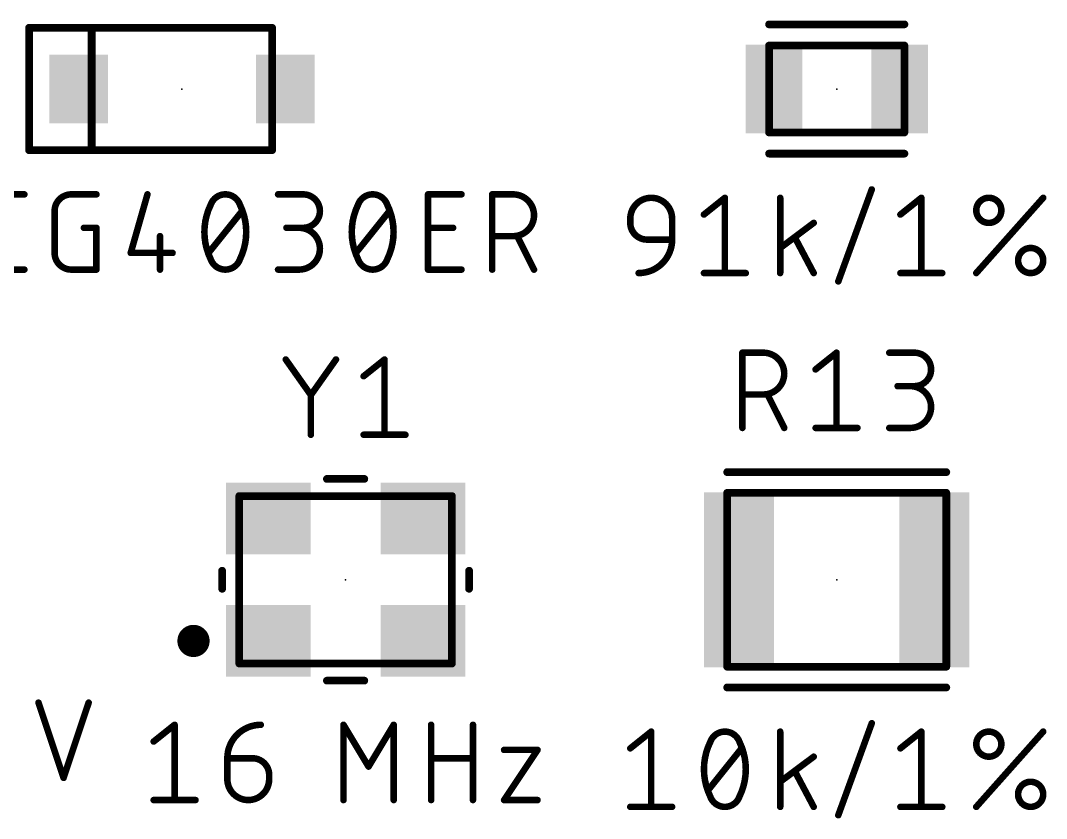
# Model space of a CAD drawing. Extents: x -104 to 160, y 0 to 118.
# Drawn here: x -44.41 to -28.5, y 91.54 to 103.93 of the extents above; entities that cross this region are included whole.
import ezdxf

# ---------------------------------------------------------------- set-up
doc = ezdxf.new("R2010")
doc.units = 0
for name, color, linetype in [('1', 12, 'CONTINUOUS'), ('21', 253, 'CONTINUOUS'), ('23', 53, 'CONTINUOUS'), ('25', 253, 'CONTINUOUS'), ('27', 253, 'CONTINUOUS'), ('51', 253, 'CONTINUOUS')]:
    doc.layers.add(name, color=color, linetype=linetype)

# ---------------------------------------------------------------- blocks, each defined once
blk = doc.blocks.new('RECT')
blk.add_solid([(-0.5, -0.5), (0.5, -0.5), (-0.5, 0.5), (0.5, 0.5)])

msp = doc.modelspace()

# ---------------------------------------------------------------- linework, layer by layer
at = {"layer": '21', "const_width": 0.12}
for points in [[(-40.51, 103.82), (-44.2817, 103.82)], [(-44.2817, 103.82), (-44.2817, 101.92)], [(-30.7, 103.8736), (-32.8, 103.8736)], [(-44.2817, 101.92), (-40.51, 101.92)], [(-30.7, 101.8664), (-32.8, 101.8664)], [(-30.05, 96.9217), (-33.45, 96.9217)], [(-39.6601, 96.8159), (-39.0799, 96.8159)], [(-41.2859, 95.3901), (-41.2859, 95.1099)], [(-37.4541, 95.3901), (-37.4541, 95.1099)], [(-39.6601, 93.6841), (-39.0799, 93.6841)], [(-30.05, 93.5783), (-33.45, 93.5783)]]:
    msp.add_lwpolyline(points, dxfattribs=at)
at = {"layer": '21'}
for points, const_width in [([(-44.2817, 103.85, 1), (-44.2817, 103.79)], 0.06), ([(-44.2517, 103.82, 1), (-44.3117, 103.82)], 0.06), ([(-40.51, 103.79, 1), (-40.51, 103.85)], 0.06), ([(-32.8, 103.9036, 1), (-32.8, 103.8436)], 0.06), ([(-30.7, 103.8436, 1), (-30.7, 103.9036)], 0.06), ([(-44.2817, 101.95, 1), (-44.2817, 101.89)], 0.06), ([(-44.3117, 101.92, 1), (-44.2517, 101.92)], 0.06), ([(-40.51, 101.89, 1), (-40.51, 101.95)], 0.06), ([(-32.8, 101.8964, 1), (-32.8, 101.8364)], 0.06), ([(-30.7, 101.8364, 1), (-30.7, 101.8964)], 0.06), ([(-33.45, 96.9517, 1), (-33.45, 96.8917)], 0.06), ([(-30.05, 96.8917, 1), (-30.05, 96.9517)], 0.06), ([(-39.6601, 96.8459, 1), (-39.6601, 96.7859)], 0.06), ([(-39.0799, 96.7859, 1), (-39.0799, 96.8459)], 0.06), ([(-41.2559, 95.3901, 1), (-41.3159, 95.3901)], 0.06), ([(-37.4241, 95.3901, 1), (-37.4841, 95.3901)], 0.06), ([(-41.3159, 95.1099, 1), (-41.2559, 95.1099)], 0.06), ([(-37.4841, 95.1099, 1), (-37.4241, 95.1099)], 0.06), ([(-41.7299, 94.175, 1), (-41.7299, 94.425, 1), (-41.7299, 94.175)], 0.25), ([(-39.6601, 93.7141, 1), (-39.6601, 93.6541)], 0.06), ([(-39.0799, 93.6541, 1), (-39.0799, 93.7141)], 0.06), ([(-33.45, 93.6083, 1), (-33.45, 93.5483)], 0.06), ([(-30.05, 93.5483, 1), (-30.05, 93.6083)], 0.06)]:
    msp.add_lwpolyline(points, format="xyb", dxfattribs=dict(at, const_width=const_width))
at = {"layer": '23'}
for p in [(-41.91, 102.87), (-31.75, 102.87), (-39.37, 95.25), (-31.75, 95.25)]:
    msp.add_point(p, dxfattribs=at)
at = {"layer": '25', "const_width": 0.1016}
for points in [[(-40.2985, 98.6701), (-39.909, 98.1184)], [(-39.909, 98.1184), (-39.5196, 98.6701)], [(-39.0906, 98.4105), (-38.766, 98.6701)], [(-38.766, 98.6701), (-38.766, 97.5017)], [(-33.2139, 97.6075), (-33.2139, 98.7759)], [(-33.2139, 98.7759), (-32.8893, 98.7759)], [(-32.0782, 98.5163), (-31.7537, 98.7759)], [(-31.7537, 98.7759), (-31.7537, 97.6075)], [(-30.9352, 98.7759), (-30.5458, 98.7759)], [(-30.5458, 98.2566), (-30.8054, 98.2566)], [(-39.909, 97.5017), (-39.909, 98.1184)], [(-32.8893, 98.1268), (-33.2139, 98.1268)], [(-32.5648, 97.6075), (-32.8244, 98.1268)], [(-32.0782, 97.6075), (-31.4291, 97.6075)], [(-30.9352, 97.6075), (-30.6107, 97.6075)], [(-39.0906, 97.5017), (-38.4415, 97.5017)]]:
    msp.add_lwpolyline(points, dxfattribs=at)
at = {"layer": '25'}
for points, const_width in [([(-40.2778, 98.6847, 1), (-40.3193, 98.6555)], 0.0508), ([(-39.4988, 98.6555, 1), (-39.5403, 98.6847)], 0.0508), ([(-38.7406, 98.6701, 1), (-38.7914, 98.6701)], 0.0508), ([(-38.7502, 98.6503, 1), (-38.7819, 98.6899)], 0.0508), ([(-33.1885, 98.7759, 1), (-33.2393, 98.7759)], 0.0508), ([(-33.2139, 98.8013, 1), (-33.2139, 98.7505)], 0.0508), ([(-32.8893, 98.1268, 1), (-32.8893, 98.7759)], 0.1016), ([(-32.8893, 98.8013, 1), (-32.8893, 98.7505)], 0.0508), ([(-32.8893, 98.7505, 1), (-32.8893, 98.8013)], 0.0508), ([(-31.7283, 98.7759, 1), (-31.7791, 98.7759)], 0.0508), ([(-31.7378, 98.7561, 1), (-31.7695, 98.7957)], 0.0508), ([(-30.9352, 98.8013, 1), (-30.9352, 98.7505)], 0.0508), ([(-30.5458, 98.2566, 1), (-30.5458, 98.7759)], 0.1016), ([(-30.5458, 98.8013, 1), (-30.5458, 98.7505)], 0.0508), ([(-30.5458, 98.7505, 1), (-30.5458, 98.8013)], 0.0508), ([(-32.0941, 98.5361, 1), (-32.0624, 98.4964)], 0.0508), ([(-39.1065, 98.4303, 1), (-39.0747, 98.3906)], 0.0508), ([(-30.8054, 98.282, 1), (-30.8054, 98.2312)], 0.0508), ([(-30.6107, 97.6075, 1), (-30.6107, 98.2566)], 0.1016), ([(-30.6107, 98.282, 1), (-30.6107, 98.2312)], 0.0508), ([(-30.5458, 98.282, 1), (-30.5458, 98.2312)], 0.0508), ([(-30.5458, 98.2312, 1), (-30.5458, 98.282)], 0.0508), ([(-39.9298, 98.133, 1), (-39.8883, 98.1037)], 0.0508), ([(-39.8836, 98.1184, 1), (-39.9344, 98.1184)], 0.0508), ([(-39.9298, 98.1037, 1), (-39.8883, 98.133)], 0.0508), ([(-33.2139, 98.1522, 1), (-33.2139, 98.1014)], 0.0508), ([(-32.8893, 98.1522, 1), (-32.8893, 98.1014)], 0.0508), ([(-32.8893, 98.1014, 1), (-32.8893, 98.1522)], 0.0508), ([(-32.8017, 98.1381, 1), (-32.8471, 98.1154)], 0.0508), ([(-33.2393, 97.6075, 1), (-33.1885, 97.6075)], 0.0508), ([(-32.5875, 97.5961, 1), (-32.542, 97.6189)], 0.0508), ([(-32.0782, 97.6329, 1), (-32.0782, 97.5821)], 0.0508), ([(-31.7791, 97.6075, 1), (-31.7283, 97.6075)], 0.0508), ([(-31.4291, 97.5821, 1), (-31.4291, 97.6329)], 0.0508), ([(-30.9352, 97.6329, 1), (-30.9352, 97.5821)], 0.0508), ([(-30.6107, 97.6329, 1), (-30.6107, 97.5821)], 0.0508), ([(-30.6107, 97.5821, 1), (-30.6107, 97.6329)], 0.0508), ([(-39.9344, 97.5017, 1), (-39.8836, 97.5017)], 0.0508), ([(-39.0906, 97.5271, 1), (-39.0906, 97.4763)], 0.0508), ([(-38.7914, 97.5017, 1), (-38.7406, 97.5017)], 0.0508), ([(-38.4415, 97.4763, 1), (-38.4415, 97.5271)], 0.0508)]:
    msp.add_lwpolyline(points, format="xyb", dxfattribs=dict(at, const_width=const_width))
at = {"layer": '27', "const_width": 0.1016}
for points in [[(-44.8733, 101.2342), (-44.3541, 101.2342)], [(-43.6254, 101.2342), (-43.2359, 101.2342)], [(-42.4443, 101.2342), (-42.7039, 100.3254)], [(-40.4179, 101.2342), (-40.0284, 101.2342)], [(-38.0916, 100.0658), (-38.0916, 101.2342)], [(-38.0916, 101.2342), (-37.5723, 101.2342)], [(-37.0958, 100.0658), (-37.0958, 101.2342)], [(-37.0958, 101.2342), (-36.7713, 101.2342)], [(-31.726, 99.8824), (-31.2067, 101.3104)], [(-33.8102, 100.921), (-33.4857, 101.1806)], [(-33.4857, 101.1806), (-33.4857, 100.0122)], [(-32.6269, 100.0122), (-32.6269, 101.1806)], [(-30.7622, 100.921), (-30.4377, 101.1806)], [(-30.4377, 101.1806), (-30.4377, 100.0122)], [(-29.5854, 100.0122), (-28.5468, 101.1806)], [(-43.885, 100.3254), (-43.885, 100.9746)], [(-41.496, 100.3254), (-40.9767, 100.9746)], [(-39.21, 100.3254), (-38.6907, 100.9746)], [(-43.4306, 100.7149), (-43.2359, 100.7149)], [(-43.2359, 100.7149), (-43.2359, 100.0658)], [(-40.0284, 100.7149), (-40.2881, 100.7149)], [(-38.0916, 100.7149), (-37.7021, 100.7149)], [(-34.9532, 100.7911), (-34.9532, 100.856)], [(-34.3041, 100.856), (-34.3041, 100.5315)], [(-32.1076, 100.7911), (-32.6269, 100.4017)], [(-42.2495, 100.5851), (-42.2495, 100.0658)], [(-36.7713, 100.5851), (-37.0958, 100.5851)], [(-36.4467, 100.0658), (-36.7064, 100.5851)], [(-32.1076, 100.0122), (-32.3997, 100.5639)], [(-34.3041, 100.5315), (-34.6936, 100.5315)], [(-42.7039, 100.3254), (-42.0548, 100.3254)], [(-44.3541, 100.0658), (-44.8733, 100.0658)], [(-43.2359, 100.0658), (-43.6254, 100.0658)], [(-40.4179, 100.0658), (-40.0934, 100.0658)], [(-37.5723, 100.0658), (-38.0916, 100.0658)], [(-33.8102, 100.0122), (-33.1611, 100.0122)], [(-30.7622, 100.0122), (-30.1131, 100.0122)], [(-44.1353, 93.3425), (-43.7459, 92.1741)], [(-43.7459, 92.1741), (-43.3564, 93.3425)], [(-42.3481, 92.7387), (-42.0236, 92.9983)], [(-42.0236, 92.9983), (-42.0236, 91.8299)], [(-39.4032, 91.8299), (-39.4032, 92.9983)], [(-39.4032, 92.9983), (-39.0137, 92.3492)], [(-39.0137, 92.3492), (-38.6242, 92.9983)], [(-38.6242, 92.9983), (-38.6242, 91.8299)], [(-38.0429, 91.8299), (-38.0429, 92.9983)], [(-37.3937, 92.9983), (-37.3937, 91.8299)], [(-31.726, 91.5943), (-31.2067, 93.0223)], [(-34.9532, 92.6329), (-34.6287, 92.8925)], [(-34.6287, 92.8925), (-34.6287, 91.7241)], [(-32.6269, 91.7241), (-32.6269, 92.8925)], [(-30.7622, 92.6329), (-30.4377, 92.8925)], [(-30.4377, 92.8925), (-30.4377, 91.7241)], [(-29.5854, 91.7241), (-28.5468, 92.8925)], [(-36.9111, 92.6088), (-36.3919, 92.6088)], [(-36.3919, 92.6088), (-36.9111, 91.8299)], [(-33.7453, 91.9837), (-33.226, 92.6329)], [(-41.2051, 92.479), (-40.8157, 92.479)], [(-41.2051, 92.1545), (-41.2051, 92.479)], [(-38.0429, 92.479), (-37.3937, 92.479)], [(-32.1076, 92.503), (-32.6269, 92.1136)], [(-32.1076, 91.7241), (-32.3997, 92.2758)], [(-40.556, 92.2194), (-40.556, 92.1545)], [(-42.3481, 91.8299), (-41.699, 91.8299)], [(-36.9111, 91.8299), (-36.3919, 91.8299)], [(-34.9532, 91.7241), (-34.3041, 91.7241)], [(-30.7622, 91.7241), (-30.1131, 91.7241)]]:
    msp.add_lwpolyline(points, dxfattribs=at)
at = {"layer": '27'}
for points, const_width in [([(-44.3541, 101.2088, 1), (-44.3541, 101.2596)], 0.0508), ([(-43.6254, 101.2342, 0.4142), (-43.885, 100.9746)], 0.1016), ([(-43.6254, 101.2596, 1), (-43.6254, 101.2088)], 0.0508), ([(-43.6254, 101.2088, 1), (-43.6254, 101.2596)], 0.0508), ([(-43.2359, 101.2088, 1), (-43.2359, 101.2596)], 0.0508), ([(-42.4198, 101.2272, 1), (-42.4687, 101.2412)], 0.0508), ([(-41.2364, 101.2342, 0.3205), (-41.4635, 101.0719)], 0.1016), ([(-41.0092, 101.0719, 0.3205), (-41.2364, 101.2342)], 0.1016), ([(-41.2363, 101.2596, 1), (-41.2364, 101.2088)], 0.0508), ([(-41.2364, 101.2088, 1), (-41.2363, 101.2596)], 0.0508), ([(-40.4179, 101.2596, 1), (-40.4179, 101.2088)], 0.0508), ([(-40.0284, 100.7149, 1), (-40.0284, 101.2342)], 0.1016), ([(-40.0284, 101.2596, 1), (-40.0284, 101.2088)], 0.0508), ([(-40.0284, 101.2088, 1), (-40.0284, 101.2596)], 0.0508), ([(-38.9504, 101.2342, 0.3205), (-39.1775, 101.0719)], 0.1016), ([(-38.7232, 101.0719, 0.3205), (-38.9504, 101.2342)], 0.1016), ([(-38.9504, 101.2596, 1), (-38.9504, 101.2088)], 0.0508), ([(-38.9504, 101.2088, 1), (-38.9504, 101.2596)], 0.0508), ([(-38.0662, 101.2342, 1), (-38.117, 101.2342)], 0.0508), ([(-38.0916, 101.2596, 1), (-38.0916, 101.2088)], 0.0508), ([(-37.5723, 101.2088, 1), (-37.5723, 101.2596)], 0.0508), ([(-37.0705, 101.2342, 1), (-37.1212, 101.2342)], 0.0508), ([(-37.0958, 101.2596, 1), (-37.0958, 101.2088)], 0.0508), ([(-36.7713, 100.5851, 1), (-36.7713, 101.2342)], 0.1016), ([(-36.7713, 101.2596, 1), (-36.7713, 101.2088)], 0.0508), ([(-36.7713, 101.2088, 1), (-36.7713, 101.2596)], 0.0508), ([(-31.1829, 101.3017, 1), (-31.2306, 101.3191)], 0.0508), ([(-41.4635, 101.0719, 0.1139), (-41.5609, 100.65)], 0.1016), ([(-41.4876, 101.0802, 1), (-41.4395, 101.0637)], 0.0508), ([(-41.4407, 101.0608, 1), (-41.4864, 101.0831)], 0.0508), ([(-40.9863, 101.0831, 1), (-41.032, 101.0608)], 0.0508), ([(-40.9118, 100.65, 0.1139), (-41.0092, 101.0719)], 0.1016), ([(-41.0332, 101.0637, 1), (-40.9851, 101.0802)], 0.0508), ([(-39.1775, 101.0719, 0.1139), (-39.2749, 100.65)], 0.1016), ([(-39.2016, 101.0802, 1), (-39.1535, 101.0637)], 0.0508), ([(-39.1547, 101.0608, 1), (-39.2004, 101.0831)], 0.0508), ([(-38.7003, 101.0831, 1), (-38.746, 101.0608)], 0.0508), ([(-38.6258, 100.65, 0.1139), (-38.7232, 101.0719)], 0.1016), ([(-38.7472, 101.0637, 1), (-38.6991, 101.0802)], 0.0508), ([(-34.3041, 100.856, 1), (-34.9532, 100.856)], 0.1016), ([(-33.4603, 101.1806, 1), (-33.5111, 101.1806)], 0.0508), ([(-33.4698, 101.1608, 1), (-33.5015, 101.2004)], 0.0508), ([(-32.6015, 101.1806, 1), (-32.6523, 101.1806)], 0.0508), ([(-30.4123, 101.1806, 1), (-30.4631, 101.1806)], 0.0508), ([(-30.4218, 101.1608, 1), (-30.4535, 101.2004)], 0.0508), ([(-29.1959, 100.9859, 1), (-29.5854, 100.9859)], 0.1016), ([(-28.5278, 101.1637, 1), (-28.5658, 101.1975)], 0.0508), ([(-43.8596, 100.9746, 1), (-43.9104, 100.9746)], 0.0508), ([(-43.9104, 100.9746, 1), (-43.8596, 100.9746)], 0.0508), ([(-40.9569, 100.9587, 1), (-40.9965, 100.9904)], 0.0508), ([(-38.6709, 100.9587, 1), (-38.7105, 100.9904)], 0.0508), ([(-33.8261, 100.9408, 1), (-33.7944, 100.9011)], 0.0508), ([(-30.7781, 100.9408, 1), (-30.7464, 100.9011)], 0.0508), ([(-29.5854, 100.9859, 1), (-29.1959, 100.9859)], 0.1016), ([(-29.56, 100.9859, 1), (-29.6108, 100.9859)], 0.0508), ([(-29.6108, 100.9859, 1), (-29.56, 100.9859)], 0.0508), ([(-29.1705, 100.9859, 1), (-29.2213, 100.9859)], 0.0508), ([(-29.2213, 100.9859, 1), (-29.1705, 100.9859)], 0.0508), ([(-43.4306, 100.7403, 1), (-43.4306, 100.6895)], 0.0508), ([(-43.2105, 100.7149, 1), (-43.2613, 100.7149)], 0.0508), ([(-43.2359, 100.6895, 1), (-43.2359, 100.7403)], 0.0508), ([(-40.2881, 100.7403, 1), (-40.2881, 100.6895)], 0.0508), ([(-40.0934, 100.0658, 1), (-40.0934, 100.7149)], 0.1016), ([(-40.0934, 100.7403, 1), (-40.0934, 100.6895)], 0.0508), ([(-40.0284, 100.7403, 1), (-40.0284, 100.6895)], 0.0508), ([(-40.0284, 100.6895, 1), (-40.0284, 100.7403)], 0.0508), ([(-38.0916, 100.7403, 1), (-38.0916, 100.6895)], 0.0508), ([(-37.7021, 100.6895, 1), (-37.7021, 100.7403)], 0.0508), ([(-34.9278, 100.856, 1), (-34.9786, 100.856)], 0.0508), ([(-34.9786, 100.856, 1), (-34.9278, 100.856)], 0.0508), ([(-34.9532, 100.7911, 0.4142), (-34.6936, 100.5315)], 0.1016), ([(-34.9278, 100.7911, 1), (-34.9786, 100.7911)], 0.0508), ([(-34.9786, 100.7911, 1), (-34.9278, 100.7911)], 0.0508), ([(-34.2787, 100.856, 1), (-34.3295, 100.856)], 0.0508), ([(-34.3295, 100.856, 1), (-34.2787, 100.856)], 0.0508), ([(-32.0923, 100.7708, 1), (-32.1228, 100.8115)], 0.0508), ([(-42.2241, 100.5851, 1), (-42.2749, 100.5851)], 0.0508), ([(-41.5609, 100.65, 0.1139), (-41.4635, 100.2281)], 0.1016), ([(-41.5355, 100.65, 1), (-41.5863, 100.65)], 0.0508), ([(-41.5863, 100.65, 1), (-41.5355, 100.65)], 0.0508), ([(-41.0092, 100.2281, 0.1139), (-40.9118, 100.65)], 0.1016), ([(-40.8864, 100.65, 1), (-40.9372, 100.65)], 0.0508), ([(-40.9372, 100.65, 1), (-40.8864, 100.65)], 0.0508), ([(-39.2749, 100.65, 0.1139), (-39.1775, 100.2281)], 0.1016), ([(-39.2495, 100.65, 1), (-39.3003, 100.65)], 0.0508), ([(-39.3003, 100.65, 1), (-39.2495, 100.65)], 0.0508), ([(-38.7232, 100.2281, 0.1139), (-38.6258, 100.65)], 0.1016), ([(-38.6004, 100.65, 1), (-38.6512, 100.65)], 0.0508), ([(-38.6512, 100.65, 1), (-38.6004, 100.65)], 0.0508), ([(-37.0958, 100.6105, 1), (-37.0958, 100.5597)], 0.0508), ([(-36.7713, 100.6105, 1), (-36.7713, 100.5597)], 0.0508), ([(-36.7713, 100.5597, 1), (-36.7713, 100.6105)], 0.0508), ([(-36.6837, 100.5964, 1), (-36.7291, 100.5737)], 0.0508), ([(-32.3772, 100.5758, 1), (-32.4221, 100.5521)], 0.0508), ([(-34.8234, 100.0122, 0.4142), (-34.3041, 100.5315)], 0.1016), ([(-34.6936, 100.5569, 1), (-34.6936, 100.5061)], 0.0508), ([(-34.6936, 100.5061, 1), (-34.6936, 100.5569)], 0.0508), ([(-34.2787, 100.5315, 1), (-34.3295, 100.5315)], 0.0508), ([(-34.3295, 100.5315, 1), (-34.2787, 100.5315)], 0.0508), ([(-34.3041, 100.5061, 1), (-34.3041, 100.5569)], 0.0508), ([(-32.6421, 100.422, 1), (-32.6116, 100.3813)], 0.0508), ([(-28.5468, 100.2069, 1), (-28.9362, 100.2069)], 0.1016), ([(-43.885, 100.3254, 0.4142), (-43.6254, 100.0658)], 0.1016), ([(-43.8596, 100.3254, 1), (-43.9104, 100.3254)], 0.0508), ([(-43.9104, 100.3254, 1), (-43.8596, 100.3254)], 0.0508), ([(-42.7039, 100.3508, 1), (-42.7039, 100.3)], 0.0508), ([(-42.7283, 100.3324, 1), (-42.6795, 100.3185)], 0.0508), ([(-42.0548, 100.3, 1), (-42.0548, 100.3508)], 0.0508), ([(-41.5158, 100.3413, 1), (-41.4762, 100.3096)], 0.0508), ([(-39.2298, 100.3413, 1), (-39.1902, 100.3096)], 0.0508), ([(-41.4395, 100.2363, 1), (-41.4876, 100.2198)], 0.0508), ([(-41.4635, 100.2281, 0.3205), (-41.2364, 100.0658)], 0.1016), ([(-41.4864, 100.2169, 1), (-41.4407, 100.2392)], 0.0508), ([(-41.2364, 100.0658, 0.3205), (-41.0092, 100.2281)], 0.1016), ([(-41.032, 100.2392, 1), (-40.9863, 100.2169)], 0.0508), ([(-40.9851, 100.2198, 1), (-41.0332, 100.2363)], 0.0508), ([(-39.1535, 100.2363, 1), (-39.2016, 100.2198)], 0.0508), ([(-39.1775, 100.2281, 0.3205), (-38.9504, 100.0658)], 0.1016), ([(-39.2004, 100.2169, 1), (-39.1547, 100.2392)], 0.0508), ([(-38.9504, 100.0658, 0.3205), (-38.7232, 100.2281)], 0.1016), ([(-38.746, 100.2392, 1), (-38.7003, 100.2169)], 0.0508), ([(-38.6991, 100.2198, 1), (-38.7472, 100.2363)], 0.0508), ([(-28.9362, 100.2069, 1), (-28.5468, 100.2069)], 0.1016), ([(-28.9108, 100.2069, 1), (-28.9616, 100.2069)], 0.0508), ([(-28.9616, 100.2069, 1), (-28.9108, 100.2069)], 0.0508), ([(-28.5214, 100.2069, 1), (-28.5722, 100.2069)], 0.0508), ([(-28.5722, 100.2069, 1), (-28.5214, 100.2069)], 0.0508), ([(-44.3541, 100.0404, 1), (-44.3541, 100.0912)], 0.0508), ([(-43.6254, 100.0912, 1), (-43.6254, 100.0404)], 0.0508), ([(-43.6254, 100.0404, 1), (-43.6254, 100.0912)], 0.0508), ([(-43.2613, 100.0658, 1), (-43.2105, 100.0658)], 0.0508), ([(-43.2359, 100.0404, 1), (-43.2359, 100.0912)], 0.0508), ([(-42.2749, 100.0658, 1), (-42.2241, 100.0658)], 0.0508), ([(-41.2363, 100.0912, 1), (-41.2364, 100.0404)], 0.0508), ([(-41.2364, 100.0404, 1), (-41.2363, 100.0912)], 0.0508), ([(-40.4179, 100.0912, 1), (-40.4179, 100.0404)], 0.0508), ([(-40.0934, 100.0912, 1), (-40.0934, 100.0404)], 0.0508), ([(-40.0934, 100.0404, 1), (-40.0934, 100.0912)], 0.0508), ([(-38.9504, 100.0912, 1), (-38.9504, 100.0404)], 0.0508), ([(-38.9504, 100.0404, 1), (-38.9504, 100.0912)], 0.0508), ([(-38.0916, 100.0912, 1), (-38.0916, 100.0404)], 0.0508), ([(-38.117, 100.0658, 1), (-38.0662, 100.0658)], 0.0508), ([(-37.5723, 100.0404, 1), (-37.5723, 100.0912)], 0.0508), ([(-37.1212, 100.0658, 1), (-37.0705, 100.0658)], 0.0508), ([(-36.4695, 100.0544, 1), (-36.424, 100.0772)], 0.0508), ([(-34.8234, 100.0376, 1), (-34.8234, 99.9868)], 0.0508), ([(-33.8102, 100.0376, 1), (-33.8102, 99.9868)], 0.0508), ([(-33.5111, 100.0122, 1), (-33.4603, 100.0122)], 0.0508), ([(-33.1611, 99.9868, 1), (-33.1611, 100.0376)], 0.0508), ([(-32.6523, 100.0122, 1), (-32.6015, 100.0122)], 0.0508), ([(-32.13, 100.0003, 1), (-32.0851, 100.0241)], 0.0508), ([(-30.7622, 100.0376, 1), (-30.7622, 99.9868)], 0.0508), ([(-30.4631, 100.0122, 1), (-30.4123, 100.0122)], 0.0508), ([(-30.1131, 99.9868, 1), (-30.1131, 100.0376)], 0.0508), ([(-29.6043, 100.0291, 1), (-29.5664, 99.9953)], 0.0508), ([(-31.7499, 99.8911, 1), (-31.7021, 99.8737)], 0.0508), ([(-44.1112, 93.3505, 1), (-44.1594, 93.3345)], 0.0508), ([(-43.3323, 93.3345, 1), (-43.3805, 93.3505)], 0.0508), ([(-41.9982, 92.9983, 1), (-42.049, 92.9983)], 0.0508), ([(-42.0077, 92.9785, 1), (-42.0395, 93.0181)], 0.0508), ([(-40.6859, 92.9983, 0.4142), (-41.2051, 92.479)], 0.1016), ([(-40.6859, 92.9729, 1), (-40.6859, 93.0237)], 0.0508), ([(-39.3778, 92.9983, 1), (-39.4286, 92.9983)], 0.0508), ([(-39.3814, 93.0114, 1), (-39.4249, 92.9852)], 0.0508), ([(-38.5988, 92.9983, 1), (-38.6496, 92.9983)], 0.0508), ([(-38.6024, 92.9852, 1), (-38.646, 93.0114)], 0.0508), ([(-38.0175, 92.9983, 1), (-38.0682, 92.9983)], 0.0508), ([(-37.3683, 92.9983, 1), (-37.4191, 92.9983)], 0.0508), ([(-31.1829, 93.0136, 1), (-31.2306, 93.031)], 0.0508), ([(-34.6033, 92.8925, 1), (-34.6541, 92.8925)], 0.0508), ([(-34.6128, 92.8727, 1), (-34.6445, 92.9123)], 0.0508), ([(-33.4857, 92.8925, 0.3205), (-33.7129, 92.7302)], 0.1016), ([(-33.2585, 92.7302, 0.3205), (-33.4857, 92.8925)], 0.1016), ([(-33.4857, 92.9179, 1), (-33.4857, 92.8671)], 0.0508), ([(-33.4857, 92.8671, 1), (-33.4857, 92.9179)], 0.0508), ([(-32.6015, 92.8925, 1), (-32.6523, 92.8925)], 0.0508), ([(-30.4123, 92.8925, 1), (-30.4631, 92.8925)], 0.0508), ([(-30.4218, 92.8727, 1), (-30.4535, 92.9123)], 0.0508), ([(-29.1959, 92.6978, 1), (-29.5854, 92.6978)], 0.1016), ([(-28.5278, 92.8756, 1), (-28.5658, 92.9094)], 0.0508), ([(-42.364, 92.7585, 1), (-42.3323, 92.7188)], 0.0508), ([(-36.9111, 92.6342, 1), (-36.9111, 92.5834)], 0.0508), ([(-36.3707, 92.5947, 1), (-36.413, 92.6229)], 0.0508), ([(-36.3919, 92.5834, 1), (-36.3919, 92.6342)], 0.0508), ([(-34.9691, 92.6527, 1), (-34.9373, 92.613)], 0.0508), ([(-33.7129, 92.7302, 0.1139), (-33.8102, 92.3083)], 0.1016), ([(-33.7369, 92.7385, 1), (-33.6888, 92.722)], 0.0508), ([(-33.69, 92.7191, 1), (-33.7357, 92.7414)], 0.0508), ([(-33.2356, 92.7414, 1), (-33.2813, 92.7191)], 0.0508), ([(-33.1611, 92.3083, 0.1139), (-33.2585, 92.7302)], 0.1016), ([(-33.2825, 92.722, 1), (-33.2344, 92.7385)], 0.0508), ([(-33.2062, 92.617, 1), (-33.2459, 92.6487)], 0.0508), ([(-30.7781, 92.6527, 1), (-30.7464, 92.613)], 0.0508), ([(-29.5854, 92.6978, 1), (-29.1959, 92.6978)], 0.1016), ([(-29.56, 92.6978, 1), (-29.6108, 92.6978)], 0.0508), ([(-29.6108, 92.6978, 1), (-29.56, 92.6978)], 0.0508), ([(-29.1705, 92.6978, 1), (-29.2213, 92.6978)], 0.0508), ([(-29.2213, 92.6978, 1), (-29.1705, 92.6978)], 0.0508), ([(-41.2051, 92.5044, 1), (-41.2051, 92.4536)], 0.0508), ([(-41.1797, 92.479, 1), (-41.2305, 92.479)], 0.0508), ([(-41.2305, 92.479, 1), (-41.1797, 92.479)], 0.0508), ([(-40.556, 92.2194, 0.4142), (-40.8157, 92.479)], 0.1016), ([(-40.8157, 92.5044, 1), (-40.8157, 92.4536)], 0.0508), ([(-40.8157, 92.4536, 1), (-40.8157, 92.5044)], 0.0508), ([(-38.0429, 92.5044, 1), (-38.0429, 92.4536)], 0.0508), ([(-37.3937, 92.4536, 1), (-37.3937, 92.5044)], 0.0508), ([(-32.0923, 92.4827, 1), (-32.1228, 92.5234)], 0.0508), ([(-39.0355, 92.3623, 1), (-38.9919, 92.3361)], 0.0508), ([(-39.0355, 92.3361, 1), (-38.9919, 92.3623)], 0.0508), ([(-33.8102, 92.3083, 0.1139), (-33.7129, 91.8864)], 0.1016), ([(-33.7848, 92.3083, 1), (-33.8356, 92.3083)], 0.0508), ([(-33.8356, 92.3083, 1), (-33.7848, 92.3083)], 0.0508), ([(-33.2585, 91.8864, 0.1139), (-33.1611, 92.3083)], 0.1016), ([(-33.1357, 92.3083, 1), (-33.1865, 92.3083)], 0.0508), ([(-33.1865, 92.3083, 1), (-33.1357, 92.3083)], 0.0508), ([(-32.3772, 92.2877, 1), (-32.4221, 92.264)], 0.0508), ([(-43.77, 92.1821, 1), (-43.7218, 92.1661)], 0.0508), ([(-43.77, 92.1661, 1), (-43.7218, 92.1821)], 0.0508), ([(-41.2051, 92.1545, 1), (-40.556, 92.1545)], 0.1016), ([(-41.1797, 92.1545, 1), (-41.2305, 92.1545)], 0.0508), ([(-41.2305, 92.1545, 1), (-41.1797, 92.1545)], 0.0508), ([(-40.5306, 92.2194, 1), (-40.5814, 92.2194)], 0.0508), ([(-40.5814, 92.2194, 1), (-40.5306, 92.2194)], 0.0508), ([(-40.5306, 92.1545, 1), (-40.5814, 92.1545)], 0.0508), ([(-40.5814, 92.1545, 1), (-40.5306, 92.1545)], 0.0508), ([(-33.7651, 91.9996, 1), (-33.7255, 91.9679)], 0.0508), ([(-32.6421, 92.1339, 1), (-32.6116, 92.0932)], 0.0508), ([(-28.5468, 91.9188, 1), (-28.9362, 91.9188)], 0.1016), ([(-42.3481, 91.8553, 1), (-42.3481, 91.8045)], 0.0508), ([(-42.049, 91.8299, 1), (-41.9982, 91.8299)], 0.0508), ([(-41.699, 91.8045, 1), (-41.699, 91.8553)], 0.0508), ([(-39.4286, 91.8299, 1), (-39.3778, 91.8299)], 0.0508), ([(-38.6496, 91.8299, 1), (-38.5988, 91.8299)], 0.0508), ([(-38.0682, 91.8299, 1), (-38.0175, 91.8299)], 0.0508), ([(-37.4191, 91.8299, 1), (-37.3683, 91.8299)], 0.0508), ([(-36.9323, 91.844, 1), (-36.89, 91.8158)], 0.0508), ([(-36.9111, 91.8553, 1), (-36.9111, 91.8045)], 0.0508), ([(-36.3919, 91.8045, 1), (-36.3919, 91.8553)], 0.0508), ([(-33.7129, 91.8864, 0.3205), (-33.4857, 91.7241)], 0.1016), ([(-33.6888, 91.8946, 1), (-33.7369, 91.8781)], 0.0508), ([(-33.7357, 91.8752, 1), (-33.69, 91.8975)], 0.0508), ([(-33.4857, 91.7241, 0.3205), (-33.2585, 91.8864)], 0.1016), ([(-33.2813, 91.8975, 1), (-33.2356, 91.8752)], 0.0508), ([(-33.2344, 91.8781, 1), (-33.2825, 91.8946)], 0.0508), ([(-28.9362, 91.9188, 1), (-28.5468, 91.9188)], 0.1016), ([(-28.9108, 91.9188, 1), (-28.9616, 91.9188)], 0.0508), ([(-28.9616, 91.9188, 1), (-28.9108, 91.9188)], 0.0508), ([(-28.5214, 91.9188, 1), (-28.5722, 91.9188)], 0.0508), ([(-28.5722, 91.9188, 1), (-28.5214, 91.9188)], 0.0508), ([(-34.9532, 91.7495, 1), (-34.9532, 91.6987)], 0.0508), ([(-34.6541, 91.7241, 1), (-34.6033, 91.7241)], 0.0508), ([(-34.3041, 91.6987, 1), (-34.3041, 91.7495)], 0.0508), ([(-33.4857, 91.7495, 1), (-33.4857, 91.6987)], 0.0508), ([(-33.4857, 91.6987, 1), (-33.4857, 91.7495)], 0.0508), ([(-32.6523, 91.7241, 1), (-32.6015, 91.7241)], 0.0508), ([(-32.13, 91.7122, 1), (-32.0851, 91.736)], 0.0508), ([(-30.7622, 91.7495, 1), (-30.7622, 91.6987)], 0.0508), ([(-30.4631, 91.7241, 1), (-30.4123, 91.7241)], 0.0508), ([(-30.1131, 91.6987, 1), (-30.1131, 91.7495)], 0.0508), ([(-29.6043, 91.741, 1), (-29.5664, 91.7072)], 0.0508), ([(-31.7499, 91.603, 1), (-31.7021, 91.5856)], 0.0508)]:
    msp.add_lwpolyline(points, format="xyb", dxfattribs=dict(at, const_width=const_width))
at = {"layer": '51', "const_width": 0.12}
for points in [[(-43.31, 101.92), (-43.31, 103.82)], [(-43.31, 103.82), (-40.51, 103.82)], [(-40.51, 103.82), (-40.51, 101.92)], [(-32.8, 102.195), (-32.8, 103.545)], [(-32.8, 103.545), (-30.7, 103.545)], [(-30.7, 103.545), (-30.7, 102.195)], [(-30.7, 102.195), (-32.8, 102.195)], [(-40.51, 101.92), (-43.31, 101.92)], [(-33.45, 93.9), (-33.45, 96.6)], [(-33.45, 96.6), (-30.05, 96.6)], [(-30.05, 96.6), (-30.05, 93.9)], [(-41.02, 93.95), (-41.02, 96.55)], [(-41.02, 96.55), (-37.72, 96.55)], [(-37.72, 96.55), (-37.72, 93.95)], [(-37.72, 93.95), (-41.02, 93.95)], [(-30.05, 93.9), (-33.45, 93.9)]]:
    msp.add_lwpolyline(points, dxfattribs=at)
at = {"layer": '51', "const_width": 0.06}
for points in [[(-43.28, 103.82, 1), (-43.34, 103.82)], [(-43.31, 103.85, 1), (-43.31, 103.79)], [(-40.48, 103.82, 1), (-40.54, 103.82)], [(-40.51, 103.79, 1), (-40.51, 103.85)], [(-32.77, 103.545, 1), (-32.83, 103.545)], [(-32.8, 103.575, 1), (-32.8, 103.515)], [(-30.67, 103.545, 1), (-30.73, 103.545)], [(-30.7, 103.515, 1), (-30.7, 103.575)], [(-32.8, 102.225, 1), (-32.8, 102.165)], [(-32.83, 102.195, 1), (-32.77, 102.195)], [(-30.73, 102.195, 1), (-30.67, 102.195)], [(-30.7, 102.165, 1), (-30.7, 102.225)], [(-43.31, 101.95, 1), (-43.31, 101.89)], [(-43.34, 101.92, 1), (-43.28, 101.92)], [(-40.54, 101.92, 1), (-40.48, 101.92)], [(-40.51, 101.89, 1), (-40.51, 101.95)], [(-33.42, 96.6, 1), (-33.48, 96.6)], [(-33.45, 96.63, 1), (-33.45, 96.57)], [(-30.02, 96.6, 1), (-30.08, 96.6)], [(-30.05, 96.57, 1), (-30.05, 96.63)], [(-40.99, 96.55, 1), (-41.05, 96.55)], [(-41.02, 96.58, 1), (-41.02, 96.52)], [(-37.69, 96.55, 1), (-37.75, 96.55)], [(-37.72, 96.52, 1), (-37.72, 96.58)], [(-41.02, 93.98, 1), (-41.02, 93.92)], [(-41.05, 93.95, 1), (-40.99, 93.95)], [(-37.75, 93.95, 1), (-37.69, 93.95)], [(-37.72, 93.92, 1), (-37.72, 93.98)], [(-33.45, 93.93, 1), (-33.45, 93.87)], [(-33.48, 93.9, 1), (-33.42, 93.9)], [(-30.08, 93.9, 1), (-30.02, 93.9)], [(-30.05, 93.87, 1), (-30.05, 93.93)]]:
    msp.add_lwpolyline(points, format="xyb", dxfattribs=at)

# ---------------------------------------------------------------- block references
at = {"layer": '1'}
for p, xscale, yscale in [((-32.725, 102.87), 0.8791, 1.3791), ((-30.775, 102.87), 0.8791, 1.3791), ((-43.5133, 102.87), 0.9088, 1.0702), ((-40.3067, 102.87), 0.9088, 1.0702), ((-40.57, 96.2), 1.3118, 1.1118), ((-38.17, 96.2), 1.3118, 1.1118), ((-33.265, 95.25), 1.0854, 2.7153), ((-30.235, 95.25), 1.0854, 2.7153), ((-40.57, 94.3), 1.3118, 1.1118), ((-38.17, 94.3), 1.3118, 1.1118)]:
    msp.add_blockref('RECT', p, dxfattribs=dict(at, xscale=xscale, yscale=yscale))

doc.saveas('drawing.dxf')
